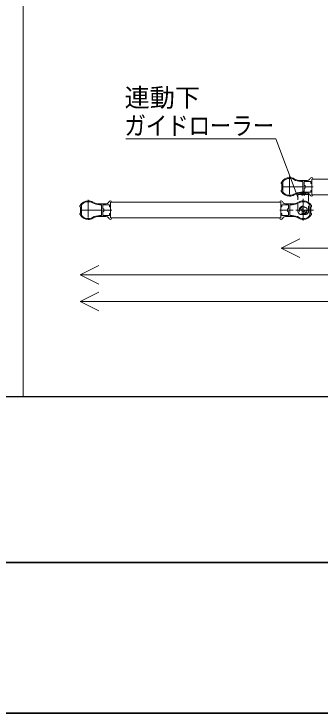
# Model space of a CAD drawing. Units: millimetres on the paper. Extents: x -303 to 303, y -152 to 152.
# Drawn here: x -128.3 to -97.8, y -138.5 to -68.9 of the extents above; entities that cross this region are included whole.
import ezdxf
from ezdxf.enums import TextEntityAlignment as Align

# ---------------------------------------------------------------- set-up
doc = ezdxf.new("R2010")
doc.units = ezdxf.units.MM
doc.linetypes.add('USER2', pattern=[2.91, 1.76, -0.4, 0.35, -0.4])
doc.linetypes.add('USER4', pattern=[1.11, 0.71, -0.4])
doc.layers.add('0-0_1図面枠', color=7, linetype='Continuous', lineweight=20)
doc.layers.add('0-1_3一般', color=7, linetype='Continuous', lineweight=15)
doc.styles.add('ＭＳ Ｐゴシック', font='')
doc.styles.get('ＭＳ Ｐゴシック').set_extended_font_data('MS PGothic')

# ---------------------------------------------------------------- blocks, each defined once
blk = doc.blocks.new('グループ-2')
at = {"layer": '0-0_1図面枠', "lineweight": 35}
blk.add_line((-200, -123.5), (200, -123.5), dxfattribs=at)
blk.add_lwpolyline([(-200, 138.5), (200, 138.5), (200, -138.5), (-200, -138.5)], close=True, dxfattribs=at)
blk = doc.blocks.new('図面枠')
at = {"layer": '0-0_1図面枠'}
blk.add_blockref('グループ-2', (0, 0), dxfattribs=at)
blk = doc.blocks.new('グループ-4')
at = {"layer": '0-1_3一般'}
blk.add_line((-38, 103), (-38, -107), dxfattribs=at)
at = {"layer": '0-1_3一般', "lineweight": 30}
blk.add_lwpolyline([(-190, 103), (190, 103), (190, -107), (-190, -107)], close=True, dxfattribs=at)
blk = doc.blocks.new('グループ-34')
at = {"layer": '0-1_3一般', "linetype": 'USER2'}
for p, q in [((-31.519, -87.386), (-31.519, -89.425)), ((-10.13, -89.425), (-10.13, -87.386)), ((-30.499, -88.405), (-32.538, -88.405)), ((-30.499, -88.405), (-29.175, -88.405)), ((-12.473, -88.405), (-11.149, -88.405)), ((-9.11, -88.405), (-11.149, -88.405))]:
    blk.add_line(p, q, dxfattribs=at)
at = {"layer": '0-1_3一般'}
for p, q in [((-29.301, -87.479), (-29.308, -87.479)), ((-29.301, -89.183), (-29.301, -87.627)), ((-29.301, -87.627), (-12.348, -87.627)), ((-29.301, -87.627), (-29.301, -87.909)), ((-29.202, -87.627), (-29.301, -87.627)), ((-29.202, -87.627), (-29.202, -87.578)), ((-12.447, -87.578), (-12.447, -87.627)), ((-12.348, -87.627), (-12.447, -87.627)), ((-12.341, -87.479), (-12.348, -87.479)), ((-12.348, -87.627), (-12.348, -89.183)), ((-12.348, -87.909), (-12.348, -87.627)), ((-32.346, -88.074), (-32.346, -88.021)), ((-32.286, -88.736), (-32.286, -88.425)), ((-32.187, -87.902), (-32.187, -88.908)), ((-29.736, -87.776), (-30.4, -87.776)), ((-30.4, -87.862), (-30.214, -87.862)), ((-30.195, -88.928), (-30.195, -88.425)), ((-30.062, -88.279), (-30.062, -87.882)), ((-30.062, -88.279), (-29.963, -88.279)), ((-29.42, -87.862), (-30.042, -87.862)), ((-29.4, -88.048), (-29.4, -87.882)), ((-29.387, -88.061), (-29.334, -88.061)), ((-29.321, -87.909), (-29.321, -88.048)), ((-29.301, -87.909), (-29.321, -87.909)), ((-12.328, -87.909), (-12.348, -87.909)), ((-12.328, -88.048), (-12.328, -87.909)), ((-12.314, -88.061), (-12.261, -88.061)), ((-12.248, -87.882), (-12.248, -88.048)), ((-11.606, -87.862), (-12.228, -87.862)), ((-11.249, -87.776), (-11.913, -87.776)), ((-11.686, -88.279), (-11.586, -88.279)), ((-11.586, -87.882), (-11.586, -88.279)), ((-11.454, -88.425), (-11.454, -88.928)), ((-11.434, -87.862), (-11.249, -87.862)), ((-9.461, -88.908), (-9.461, -87.902)), ((-9.362, -88.425), (-9.362, -88.736)), ((-9.302, -88.021), (-9.302, -88.074)), ((-32.346, -88.736), (-32.286, -88.736)), ((-32.346, -88.736), (-32.346, -88.79)), ((-30.4, -88.948), (-30.214, -88.948)), ((-29.736, -89.034), (-30.4, -89.034)), ((-30.062, -88.928), (-30.062, -88.531)), ((-29.42, -88.948), (-30.042, -88.948)), ((-29.4, -88.763), (-29.4, -88.928)), ((-29.387, -88.749), (-29.334, -88.749)), ((-12.314, -88.749), (-12.261, -88.749)), ((-12.248, -88.928), (-12.248, -88.763)), ((-11.606, -88.948), (-12.228, -88.948)), ((-11.249, -89.034), (-11.913, -89.034)), ((-11.586, -88.531), (-11.586, -88.928)), ((-11.434, -88.948), (-11.249, -88.948)), ((-9.362, -88.736), (-9.302, -88.736)), ((-9.302, -88.79), (-9.302, -88.736)), ((-29.301, -89.332), (-29.308, -89.332)), ((-12.348, -89.183), (-29.301, -89.183)), ((-29.202, -89.183), (-29.202, -89.233)), ((-12.447, -89.233), (-12.447, -89.183)), ((-12.341, -89.332), (-12.348, -89.332))]:
    blk.add_line(p, q, dxfattribs=at)
for points in [[(-32.346, -88.074), (-32.286, -88.074), (-32.286, -88.385), (-32.266, -88.405), (-32.286, -88.425)], [(-30.195, -87.882), (-30.195, -88.385), (-30.175, -88.405), (-30.195, -88.425)], [(-29.963, -88.279), (-29.963, -88.531), (-30.062, -88.531)], [(-11.586, -88.531), (-11.686, -88.531), (-11.686, -88.279)], [(-11.454, -88.425), (-11.474, -88.405), (-11.454, -88.385), (-11.454, -87.882)], [(-9.362, -88.425), (-9.382, -88.405), (-9.362, -88.385), (-9.362, -88.074), (-9.302, -88.074)], [(-29.202, -89.183), (-29.301, -89.183), (-29.301, -88.902), (-29.321, -88.902), (-29.321, -88.763)], [(-12.328, -88.763), (-12.328, -88.902), (-12.348, -88.902), (-12.348, -89.183), (-12.447, -89.183)]]:
    blk.add_lwpolyline(points, dxfattribs=at)
for centre, radius, start, end in [((-31.519, -88.405), 0.927, 90, 151.04498), ((-31.519, -88.405), 0.841, 60.18635, 142.21566), ((-31.519, -88.405), 0.927, 60.18635, 90), ((-30.4, -86.452), 1.41, 240.18635, 270), ((-30.4, -86.452), 1.324, 240.18635, 270), ((-29.736, -87.512), 0.265, 270, 322.53091), ((-30.366, -87.028), 1.059, 322.53091, 329.82103), ((-29.308, -87.644), 0.166, 90, 149.82103), ((-29.301, -87.578), 0.0993, 0, 90), ((-12.348, -87.578), 0.0993, 90, 180), ((-12.341, -87.644), 0.166, 30.17897, 90), ((-11.282, -87.028), 1.059, 210.17897, 217.46909), ((-11.913, -87.512), 0.265, 217.46909, 270), ((-11.249, -86.452), 1.324, 270, 299.81365), ((-11.249, -86.452), 1.41, 270, 299.81365), ((-10.13, -88.405), 0.927, 90, 119.81365), ((-10.13, -88.405), 0.841, 37.78434, 119.81365), ((-10.13, -88.405), 0.927, 28.95502, 90), ((-32.214, -88.021), 0.132, 151.04498, 180), ((-32.167, -87.902), 0.0199, 142.21566, 180), ((-30.214, -87.882), 0.0199, 0, 90), ((-30.042, -87.882), 0.0199, 90, 180), ((-29.42, -87.882), 0.0199, 0, 90), ((-29.387, -88.048), 0.0132, 180, 270), ((-29.334, -88.048), 0.0132, 270, 0), ((-12.314, -88.048), 0.0132, 180, 270), ((-12.261, -88.048), 0.0132, 270, 0), ((-12.228, -87.882), 0.0199, 90, 180), ((-11.606, -87.882), 0.0199, 0, 90), ((-11.434, -87.882), 0.0199, 90, 180), ((-9.481, -87.902), 0.0199, 0, 37.78434), ((-9.435, -88.021), 0.132, 0, 28.95502), ((-32.214, -88.79), 0.132, 180, 208.95502), ((-31.519, -88.405), 0.927, 208.95502, 270), ((-32.167, -88.908), 0.0199, 180, 217.78434), ((-31.519, -88.405), 0.841, 217.78434, 299.81365), ((-30.4, -90.358), 1.41, 90, 119.81365), ((-30.4, -90.358), 1.324, 90, 119.81365), ((-30.214, -88.928), 0.0199, 270, 0), ((-30.042, -88.928), 0.0199, 180, 270), ((-29.736, -89.299), 0.265, 37.46909, 90), ((-29.42, -88.928), 0.0199, 270, 0), ((-29.387, -88.763), 0.0132, 90, 180), ((-29.334, -88.763), 0.0132, 0, 90), ((-12.314, -88.763), 0.0132, 90, 180), ((-12.261, -88.763), 0.0132, 0, 90), ((-12.228, -88.928), 0.0199, 180, 270), ((-11.913, -89.299), 0.265, 90, 142.53091), ((-11.606, -88.928), 0.0199, 270, 0), ((-11.434, -88.928), 0.0199, 180, 270), ((-11.249, -90.358), 1.41, 60.18635, 90), ((-11.249, -90.358), 1.324, 60.18635, 90), ((-10.13, -88.405), 0.841, 240.18635, 322.21566), ((-10.13, -88.405), 0.927, 270, 331.04498), ((-9.481, -88.908), 0.0199, 322.21566, 0), ((-9.435, -88.79), 0.132, 331.04498, 0), ((-31.519, -88.405), 0.927, 270, 299.81365), ((-30.366, -89.782), 1.059, 30.17897, 37.46909), ((-29.308, -89.167), 0.166, 210.17897, 270), ((-29.301, -89.233), 0.0993, 270, 0), ((-12.348, -89.233), 0.0993, 180, 270), ((-12.341, -89.167), 0.166, 270, 329.82103), ((-11.282, -89.782), 1.059, 142.53091, 149.82103), ((-10.13, -88.405), 0.927, 240.18635, 270)]:
    blk.add_arc(centre, radius, start, end, dxfattribs=at)
blk = doc.blocks.new('グループ-35')
at = {"layer": '0-1_3一般'}
for p, q in [((-12.162, -85.585), (-12.162, -86.591)), ((-9.711, -85.459), (-10.375, -85.459)), ((-10.375, -85.546), (-10.189, -85.546)), ((-10.17, -85.565), (-10.17, -86.069)), ((-10.037, -85.963), (-10.037, -85.565)), ((-9.395, -85.546), (-10.017, -85.546)), ((-9.375, -85.731), (-9.375, -85.565)), ((-9.276, -85.162), (-9.283, -85.162)), ((-9.177, -85.311), (-9.177, -85.261)), ((7.578, -85.261), (7.578, -85.311)), ((7.684, -85.162), (7.677, -85.162)), ((7.777, -85.565), (7.777, -85.731)), ((8.419, -85.546), (7.797, -85.546)), ((8.776, -85.459), (8.112, -85.459)), ((8.439, -85.565), (8.439, -85.963)), ((8.571, -86.069), (8.571, -85.565)), ((8.591, -85.546), (8.776, -85.546)), ((10.564, -86.591), (10.564, -85.585)), ((-12.321, -85.757), (-12.321, -85.704)), ((-12.321, -85.757), (-12.261, -85.757)), ((-12.261, -85.757), (-12.261, -86.068)), ((-12.261, -86.068), (-12.241, -86.088)), ((-12.241, -86.088), (-12.261, -86.108)), ((-10.17, -86.069), (-10.15, -86.088)), ((-10.15, -86.088), (-10.17, -86.108)), ((-10.17, -86.611), (-10.17, -86.108)), ((-10.037, -85.963), (-9.938, -85.963)), ((-9.938, -86.214), (-10.037, -86.214)), ((-10.037, -86.611), (-10.037, -86.214)), ((-9.938, -85.963), (-9.938, -86.214)), ((-9.362, -85.744), (-9.309, -85.744)), ((7.711, -85.744), (7.764, -85.744)), ((8.339, -85.963), (8.439, -85.963)), ((8.339, -86.214), (8.339, -85.963)), ((8.439, -86.214), (8.339, -86.214)), ((8.439, -86.214), (8.439, -86.611)), ((8.551, -86.088), (8.571, -86.069)), ((8.571, -86.108), (8.551, -86.088)), ((8.571, -86.108), (8.571, -86.611)), ((10.643, -86.088), (10.663, -86.068)), ((10.663, -86.108), (10.643, -86.088)), ((10.663, -85.757), (10.723, -85.757)), ((10.663, -86.068), (10.663, -85.757)), ((10.723, -85.704), (10.723, -85.757)), ((-12.321, -86.419), (-12.321, -86.473)), ((-10.375, -86.631), (-10.189, -86.631)), ((-9.711, -86.717), (-10.375, -86.717)), ((-9.395, -86.631), (-10.017, -86.631)), ((-9.375, -86.446), (-9.375, -86.611)), ((-9.362, -86.433), (-9.309, -86.433)), ((-9.296, -86.585), (-9.296, -86.446)), ((-9.276, -86.585), (-9.296, -86.585)), ((-9.276, -87.015), (-9.283, -87.015)), ((-9.276, -86.866), (-9.276, -86.585)), ((-9.177, -86.866), (-9.276, -86.866)), ((-9.177, -86.866), (-9.177, -86.916)), ((7.578, -86.916), (7.578, -86.866)), ((7.677, -86.866), (7.578, -86.866)), ((7.677, -86.585), (7.677, -86.866)), ((7.697, -86.585), (7.677, -86.585)), ((7.684, -87.015), (7.677, -87.015)), ((7.697, -86.446), (7.697, -86.585)), ((7.711, -86.433), (7.764, -86.433)), ((7.777, -86.611), (7.777, -86.446)), ((8.419, -86.631), (7.797, -86.631)), ((8.776, -86.717), (8.112, -86.717)), ((8.591, -86.631), (8.776, -86.631)), ((10.723, -86.473), (10.723, -86.419))]:
    blk.add_line(p, q, dxfattribs=at)
at = {"layer": '0-1_3一般', "linetype": 'USER2'}
for p, q in [((-11.494, -85.069), (-11.494, -87.108)), ((9.895, -87.108), (9.895, -85.069)), ((-10.474, -86.088), (-12.513, -86.088)), ((-10.474, -86.088), (-9.15, -86.088)), ((7.552, -86.088), (8.876, -86.088)), ((10.915, -86.088), (8.876, -86.088))]:
    blk.add_line(p, q, dxfattribs=at)
at = {"layer": '0-1_3一般'}
for points in [[(-9.177, -85.311), (-9.276, -85.311), (-9.276, -85.592), (-9.296, -85.592), (-9.296, -85.731)], [(7.697, -85.731), (7.697, -85.592), (7.677, -85.592), (7.677, -85.311), (7.578, -85.311)], [(-12.321, -86.419), (-12.261, -86.419), (-12.261, -86.108)], [(10.663, -86.108), (10.663, -86.419), (10.723, -86.419)]]:
    blk.add_lwpolyline(points, dxfattribs=at)
blk.add_lwpolyline([(-9.276, -85.311), (7.677, -85.311), (7.677, -86.866), (-9.276, -86.866)], close=True, dxfattribs=at)
for centre, radius, start, end in [((-12.189, -85.704), 0.132, 151.04498, 180), ((-11.494, -86.088), 0.927, 90, 151.04498), ((-12.142, -85.585), 0.0199, 142.21566, 180), ((-11.494, -86.088), 0.841, 60.18635, 142.21566), ((-11.494, -86.088), 0.927, 60.18635, 90), ((-10.375, -84.136), 1.41, 240.18635, 270), ((-10.375, -84.136), 1.324, 240.18635, 270), ((-10.189, -85.565), 0.0199, 0, 90), ((-10.017, -85.565), 0.0199, 90, 180), ((-9.711, -85.195), 0.265, 270, 322.53091), ((-10.341, -84.711), 1.059, 322.53091, 329.82103), ((-9.283, -85.327), 0.166, 90, 149.82103), ((-9.395, -85.565), 0.0199, 0, 90), ((-9.276, -85.261), 0.0993, 0, 90), ((7.677, -85.261), 0.0993, 90, 180), ((7.684, -85.327), 0.166, 30.17897, 90), ((7.797, -85.565), 0.0199, 90, 180), ((8.743, -84.711), 1.059, 210.17897, 217.46909), ((8.112, -85.195), 0.265, 217.46909, 270), ((8.419, -85.565), 0.0199, 0, 90), ((8.591, -85.565), 0.0199, 90, 180), ((8.776, -84.136), 1.324, 270, 299.81365), ((8.776, -84.136), 1.41, 270, 299.81365), ((9.895, -86.088), 0.927, 90, 119.81365), ((9.895, -86.088), 0.841, 37.78434, 119.81365), ((9.895, -86.088), 0.927, 28.95502, 90), ((10.544, -85.585), 0.0199, 0, 37.78434), ((10.59, -85.704), 0.132, 0, 28.95502), ((-9.362, -85.731), 0.0132, 180, 270), ((-9.309, -85.731), 0.0132, 270, 0), ((7.711, -85.731), 0.0132, 180, 270), ((7.764, -85.731), 0.0132, 270, 0), ((-12.189, -86.473), 0.132, 180, 208.95502), ((-11.494, -86.088), 0.927, 208.95502, 270), ((-12.142, -86.591), 0.0199, 180, 217.78434), ((-11.494, -86.088), 0.841, 217.78434, 299.81365), ((-11.494, -86.088), 0.927, 270, 299.81365), ((-10.375, -88.041), 1.41, 90, 119.81365), ((-10.375, -88.041), 1.324, 90, 119.81365), ((-10.189, -86.611), 0.0199, 270, 0), ((-10.017, -86.611), 0.0199, 180, 270), ((-9.711, -86.982), 0.265, 37.46909, 90), ((-10.341, -87.465), 1.059, 30.17897, 37.46909), ((-9.283, -86.85), 0.166, 210.17897, 270), ((-9.395, -86.611), 0.0199, 270, 0), ((-9.362, -86.446), 0.0132, 90, 180), ((-9.309, -86.446), 0.0132, 0, 90), ((-9.276, -86.916), 0.0993, 270, 0), ((7.677, -86.916), 0.0993, 180, 270), ((7.684, -86.85), 0.166, 270, 329.82103), ((7.711, -86.446), 0.0132, 90, 180), ((7.764, -86.446), 0.0132, 0, 90), ((7.797, -86.611), 0.0199, 180, 270), ((8.743, -87.465), 1.059, 142.53091, 149.82103), ((8.112, -86.982), 0.265, 90, 142.53091), ((8.419, -86.611), 0.0199, 270, 0), ((8.591, -86.611), 0.0199, 180, 270), ((8.776, -88.041), 1.41, 60.18635, 90), ((8.776, -88.041), 1.324, 60.18635, 90), ((9.895, -86.088), 0.927, 240.18635, 270), ((9.895, -86.088), 0.841, 240.18635, 322.21566), ((9.895, -86.088), 0.927, 270, 331.04498), ((10.544, -86.591), 0.0199, 322.21566, 0), ((10.59, -86.473), 0.132, 331.04498, 0)]:
    blk.add_arc(centre, radius, start, end, dxfattribs=at)
blk = doc.blocks.new('グループ-36')
at = {"layer": '0-1_3一般', "linetype": 'USER4'}
for p, q in [((-10.659, -86.717), (-10.368, -86.717)), ((-10.659, -86.85), (-10.659, -86.717)), ((-10.659, -86.85), (-10.368, -86.85)), ((-10.659, -88.505), (-10.659, -86.85)), ((-10.368, -86.717), (-10.368, -86.85)), ((-10.368, -86.717), (-9.892, -86.717)), ((-10.368, -86.85), (-9.892, -86.85)), ((-9.892, -86.717), (-9.892, -86.85)), ((-9.892, -86.717), (-9.6, -86.717)), ((-9.892, -86.85), (-9.6, -86.85)), ((-9.6, -86.717), (-9.6, -86.85)), ((-9.6, -86.85), (-9.6, -88.505)), ((-9.931, -88.836), (-10.328, -88.836))]:
    blk.add_line(p, q, dxfattribs=at)
at = {"layer": '0-1_3一般', "linetype": 'USER2'}
for p, q in [((-10.229, -86.585), (-10.229, -86.982)), ((-10.13, -89.024), (-10.13, -86.446)), ((-10.031, -86.585), (-10.031, -86.982)), ((-10.378, -88.405), (-9.882, -88.405)), ((-10.13, -88.157), (-10.13, -88.654))]:
    blk.add_line(p, q, dxfattribs=at)
at = {"layer": '0-1_3一般', "linetype": 'USER4'}
for radius in [0.397, 0.331, 0.166]:
    blk.add_circle((-10.13, -88.405), radius, dxfattribs=at)
for centre, start, end in [((-10.328, -88.505), 180, 270), ((-9.931, -88.505), 270, 0)]:
    blk.add_arc(centre, 0.331, start, end, dxfattribs=at)
blk = doc.blocks.new('グループ-38')
at = {"layer": '0-1_3一般'}
for p, q in [((-27.796, -81.295), (-12.864, -81.295)), ((-12.864, -81.295), (-10.653, -87.222)), ((-10.487, -91.277), (-12.341, -92.204)), ((-12.341, -92.204), (-10.487, -93.131)), ((-32.329, -94.852), (32.329, -94.852)), ((-30.476, -96.573), (-32.329, -97.5)), ((-32.329, -97.5), (-30.476, -98.427))]:
    blk.add_line(p, q, dxfattribs=at)
at = {"layer": '0-1_3一般', "linetype": 'USER2'}
for p, q in [((-12.341, -92.204), (-12.331, -92.204)), ((-32.329, -94.852), (-32.319, -94.852)), ((-32.329, -97.5), (-32.319, -97.5))]:
    blk.add_line(p, q, dxfattribs=at)
at = {"layer": '0-1_3一般'}
for points in [[(-12.341, -92.204), (32.329, -92.204), (30.476, -91.277)], [(-30.476, -93.925), (-32.329, -94.852), (-30.476, -95.779)], [(-32.329, -97.5), (32.329, -97.5), (30.476, -96.573)]]:
    blk.add_lwpolyline(points, dxfattribs=at)
for name in ['グループ-35', 'グループ-36', 'グループ-34']:
    blk.add_blockref(name, (0, 0), dxfattribs=at)
at = {"layer": '0-1_3一般', "style": 'ＭＳ Ｐゴシック'}
blk.add_text('連動下', height=1.833, dxfattribs=at).set_placement((-27.901, -78.663), align=Align.BOTTOM_LEFT)
at = {"layer": '0-1_3一般', "style": 'ＭＳ Ｐゴシック', "width": 0.85}
blk.add_text('ガイドローラー', height=1.833, dxfattribs=at).set_placement((-27.911, -81.462), align=Align.BOTTOM_LEFT)

msp = doc.modelspace()

# ---------------------------------------------------------------- block references
at = {"layer": '0-0_1図面枠'}
msp.add_blockref('図面枠', (-89.375, 0), dxfattribs=at)
at = {"layer": '0-1_3一般'}
for name in ['グループ-4', 'グループ-38']:
    msp.add_blockref(name, (-89.375, 0), dxfattribs=at)

doc.saveas('drawing.dxf')
